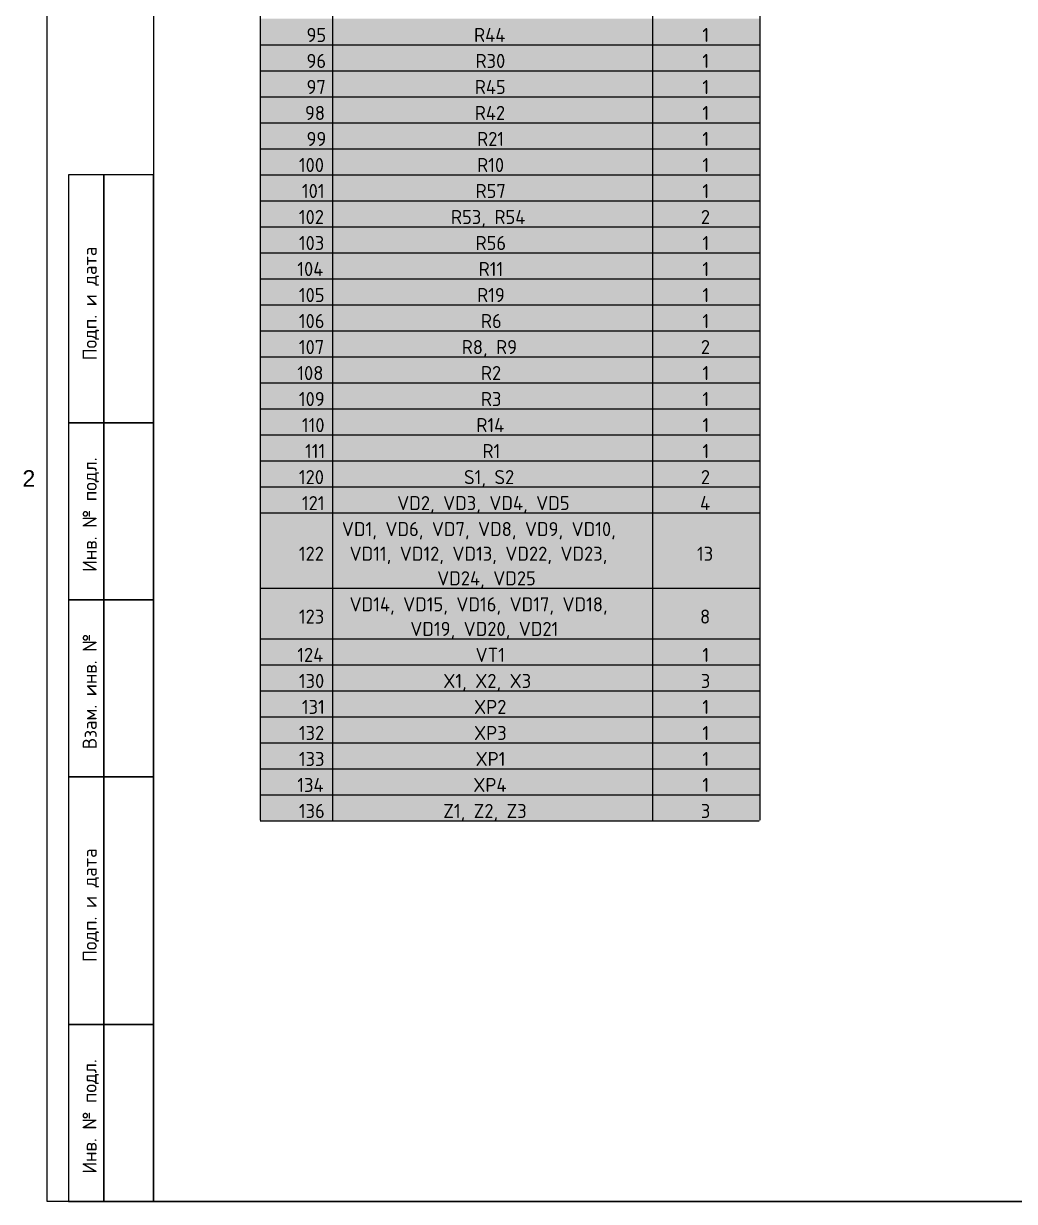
# Model space of a CAD drawing. Header units: inches. Extents: x 0 to 594, y -420 to 0.
# Drawn here: x 1.7 to 141.6, y -415 to -248.6 of the extents above; entities that cross this region are included whole.
import ezdxf

# ---------------------------------------------------------------- set-up
doc = ezdxf.new("R2010")
doc.units = ezdxf.units.IN
doc.header["$MEASUREMENT"] = 0
doc.styles.add('Arial0', font='arial.ttf', dxfattribs={"height": 3.644212})
doc.styles.add('GOST type B0', font='', dxfattribs={"height": 3.175})
doc.styles.get('GOST type B0').set_extended_font_data('GOST type B')

msp = doc.modelspace()

# ---------------------------------------------------------------- linework, layer by layer
at = {"color": 18, "true_color": 0x000000}
for p, q in [((5, -415), (5, -5)), ((20, -5), (20, -415)), ((35.1, -28.31), (35.1, -361.14)), ((45.3, -28.31), (45.3, -361.14)), ((90.5, -28.31), (90.5, -361.14)), ((105.7, -28.31), (105.7, -361.14)), ((35.1, -251.62), (105.6, -251.62)), ((35.1, -255.29), (105.6, -255.29)), ((35.1, -258.97), (105.6, -258.97)), ((35.1, -262.64), (105.6, -262.64)), ((35.1, -266.31), (105.6, -266.31)), ((13, -270), (8, -270)), ((8, -270), (8, -305)), ((13, -305), (13, -270)), ((20, -270), (13, -270)), ((13, -270), (13, -305)), ((20, -305), (20, -270)), ((35.1, -269.99), (105.6, -269.99)), ((35.1, -273.66), (105.6, -273.66)), ((35.1, -277.34), (105.6, -277.34)), ((35.1, -281.01), (105.6, -281.01)), ((35.1, -284.68), (105.6, -284.68)), ((35.1, -288.36), (105.6, -288.36)), ((35.1, -292.03), (105.6, -292.03)), ((35.1, -295.71), (105.6, -295.71)), ((35.1, -299.38), (105.6, -299.38)), ((35.1, -303.05), (105.6, -303.05)), ((13, -305), (8, -305)), ((8, -305), (8, -330)), ((8, -305), (13, -305)), ((20, -305), (13, -305)), ((13, -305), (13, -330)), ((13, -330), (13, -305)), ((13, -305), (20, -305)), ((20, -330), (20, -305)), ((35.1, -306.73), (105.6, -306.73)), ((35.1, -310.4), (105.6, -310.4)), ((35.1, -314.08), (105.6, -314.08)), ((35.1, -317.75), (105.6, -317.75)), ((35.1, -328.37), (105.6, -328.37)), ((13, -330), (8, -330)), ((8, -330), (8, -355)), ((8, -330), (13, -330)), ((13, -355), (13, -330)), ((20, -330), (13, -330)), ((13, -330), (13, -355)), ((13, -330), (20, -330)), ((20, -355), (20, -330)), ((35.1, -335.52), (105.6, -335.52)), ((35.1, -339.19), (105.6, -339.19)), ((35.1, -342.87), (105.6, -342.87)), ((35.1, -346.54), (105.6, -346.54)), ((35.1, -350.22), (105.6, -350.22)), ((35.1, -353.89), (105.6, -353.89)), ((13, -355), (8, -355)), ((8, -355), (8, -390)), ((8, -355), (13, -355)), ((20, -355), (13, -355)), ((13, -355), (13, -390)), ((13, -390), (13, -355)), ((13, -355), (20, -355)), ((20, -390), (20, -355)), ((35.1, -357.56), (105.6, -357.56)), ((35.1, -361.24), (105.6, -361.24)), ((13, -390), (8, -390)), ((8, -390), (8, -415)), ((8, -390), (13, -390)), ((20, -390), (13, -390)), ((13, -390), (13, -415)), ((13, -415), (13, -390)), ((13, -390), (20, -390)), ((20, -415), (20, -390)), ((589, -415), (5, -415)), ((8, -415), (13, -415)), ((13, -415), (20, -415)), ((20, -415), (589, -415))]:
    msp.add_line(p, q, dxfattribs=at)
at = {"color": 7, "true_color": 0xffffff}
for p, q in [((20, -5), (20, -415)), ((13, -270), (8, -270)), ((8, -270), (8, -305)), ((13, -305), (13, -270)), ((20, -270), (13, -270)), ((13, -270), (13, -305)), ((20, -305), (20, -270)), ((13, -305), (8, -305)), ((8, -305), (8, -330)), ((8, -305), (13, -305)), ((20, -305), (13, -305)), ((13, -305), (13, -330)), ((13, -330), (13, -305)), ((13, -305), (20, -305)), ((20, -330), (20, -305)), ((13, -330), (8, -330)), ((8, -330), (8, -355)), ((8, -330), (13, -330)), ((13, -355), (13, -330)), ((20, -330), (13, -330)), ((13, -330), (13, -355)), ((13, -330), (20, -330)), ((20, -355), (20, -330)), ((13, -355), (8, -355)), ((8, -355), (8, -390)), ((8, -355), (13, -355)), ((20, -355), (13, -355)), ((13, -355), (13, -390)), ((13, -390), (13, -355)), ((13, -355), (20, -355)), ((20, -390), (20, -355)), ((13, -390), (8, -390)), ((8, -390), (8, -415)), ((8, -390), (13, -390)), ((20, -390), (13, -390)), ((13, -390), (13, -415)), ((13, -415), (13, -390)), ((13, -390), (20, -390)), ((20, -415), (20, -390)), ((8, -415), (13, -415)), ((13, -415), (20, -415)), ((20, -415), (589, -415))]:
    msp.add_line(p, q, dxfattribs=at)
for points in [[(35.1, -247.94), (105.7, -247.94), (35.1, -251.62), (105.7, -251.62)], [(35.1, -251.62), (105.7, -251.62), (35.1, -255.29), (105.7, -255.29)], [(35.1, -255.29), (105.7, -255.29), (35.1, -258.97), (105.7, -258.97)], [(35.1, -258.97), (105.7, -258.97), (35.1, -262.64), (105.7, -262.64)], [(35.1, -262.64), (105.7, -262.64), (35.1, -266.31), (105.7, -266.31)], [(35.1, -266.31), (105.7, -266.31), (35.1, -269.99), (105.7, -269.99)], [(35.1, -269.99), (105.7, -269.99), (35.1, -273.66), (105.7, -273.66)], [(35.1, -273.66), (105.7, -273.66), (35.1, -277.34), (105.7, -277.34)], [(35.1, -277.34), (105.7, -277.34), (35.1, -281.01), (105.7, -281.01)], [(35.1, -281.01), (105.7, -281.01), (35.1, -284.68), (105.7, -284.68)], [(35.1, -284.68), (105.7, -284.68), (35.1, -288.36), (105.7, -288.36)], [(35.1, -288.36), (105.7, -288.36), (35.1, -292.03), (105.7, -292.03)], [(35.1, -292.03), (105.7, -292.03), (35.1, -295.71), (105.7, -295.71)], [(35.1, -295.71), (105.7, -295.71), (35.1, -299.38), (105.7, -299.38)], [(35.1, -299.38), (105.7, -299.38), (35.1, -303.05), (105.7, -303.05)], [(35.1, -303.05), (105.7, -303.05), (35.1, -306.73), (105.7, -306.73)], [(35.1, -306.73), (105.7, -306.73), (35.1, -310.4), (105.7, -310.4)], [(35.1, -310.4), (105.7, -310.4), (35.1, -314.08), (105.7, -314.08)], [(35.1, -314.08), (105.7, -314.08), (35.1, -317.75), (105.7, -317.75)], [(35.1, -317.75), (105.7, -317.75), (35.1, -328.37), (105.7, -328.37)], [(35.1, -328.37), (105.7, -328.37), (35.1, -335.52), (105.7, -335.52)], [(35.1, -335.52), (105.7, -335.52), (35.1, -339.19), (105.7, -339.19)], [(35.1, -339.19), (105.7, -339.19), (35.1, -342.87), (105.7, -342.87)], [(35.1, -342.87), (105.7, -342.87), (35.1, -346.54), (105.7, -346.54)], [(35.1, -346.54), (105.7, -346.54), (35.1, -350.22), (105.7, -350.22)], [(35.1, -350.22), (105.7, -350.22), (35.1, -353.89), (105.7, -353.89)], [(35.1, -353.89), (105.7, -353.89), (35.1, -357.56), (105.7, -357.56)], [(35.1, -357.56), (105.7, -357.56), (35.1, -361.24), (105.7, -361.24)]]:
    msp.add_solid(points, dxfattribs=at)

# ---------------------------------------------------------------- texts
at = {"color": 18, "true_color": 0x000000}
for s, height, style, p in [('95', 1.988, 'GOST type B0', (41.63, -251.22)), ('R44', 1.988, 'GOST type B0', (65.3, -251.22)), ('1', 1.99, 'GOST type B0', (97.56, -251.22)), ('R30', 1.988, 'GOST type B0', (65.51, -254.89)), ('96', 1.988, 'GOST type B0', (41.63, -254.89)), ('1', 1.99, 'GOST type B0', (97.56, -254.89)), ('97', 1.988, 'GOST type B0', (41.63, -258.57)), ('R45', 1.988, 'GOST type B0', (65.4, -258.57)), ('1', 1.99, 'GOST type B0', (97.56, -258.57)), ('98', 1.988, 'GOST type B0', (41.41, -262.24)), ('R42', 1.988, 'GOST type B0', (65.4, -262.24)), ('1', 1.99, 'GOST type B0', (97.56, -262.24)), ('99', 1.988, 'GOST type B0', (41.63, -265.91)), ('R21', 1.988, 'GOST type B0', (65.73, -265.91)), ('1', 1.99, 'GOST type B0', (97.56, -265.91)), ('100', 1.988, 'GOST type B0', (40.55, -269.59)), ('R10', 1.988, 'GOST type B0', (65.73, -269.59)), ('1', 1.99, 'GOST type B0', (97.56, -269.59)), ('101', 1.988, 'GOST type B0', (40.98, -273.26)), ('R57', 1.988, 'GOST type B0', (65.51, -273.26)), ('1', 1.99, 'GOST type B0', (97.56, -273.26)), ('102', 1.988, 'GOST type B0', (40.55, -276.94)), ('R53, R54', 1.988, 'GOST type B0', (62.04, -276.94)), ('2', 1.99, 'GOST type B0', (97.34, -276.94)), ('103', 1.988, 'GOST type B0', (40.55, -280.61)), ('R56', 1.988, 'GOST type B0', (65.51, -280.61)), ('1', 1.99, 'GOST type B0', (97.56, -280.61)), ('104', 1.988, 'GOST type B0', (40.33, -284.28)), ('R11', 1.988, 'GOST type B0', (65.95, -284.28)), ('1', 1.99, 'GOST type B0', (97.56, -284.28)), ('105', 1.988, 'GOST type B0', (40.55, -287.96)), ('R19', 1.988, 'GOST type B0', (65.73, -287.96)), ('1', 1.99, 'GOST type B0', (97.56, -287.96)), ('106', 1.988, 'GOST type B0', (40.55, -291.63)), ('R6', 1.988, 'GOST type B0', (66.27, -291.63)), ('1', 1.99, 'GOST type B0', (97.56, -291.63)), ('107', 1.988, 'GOST type B0', (40.55, -295.31)), ('R8, R9', 1.988, 'GOST type B0', (63.56, -295.31)), ('2', 1.99, 'GOST type B0', (97.34, -295.31)), ('108', 1.988, 'GOST type B0', (40.33, -298.98)), ('R2', 1.988, 'GOST type B0', (66.27, -298.98)), ('1', 1.99, 'GOST type B0', (97.56, -298.98)), ('109', 1.988, 'GOST type B0', (40.55, -302.65)), ('R3', 1.988, 'GOST type B0', (66.27, -302.65)), ('1', 1.99, 'GOST type B0', (97.56, -302.65)), ('110', 1.988, 'GOST type B0', (40.98, -306.33)), ('R14', 1.988, 'GOST type B0', (65.62, -306.33)), ('1', 1.99, 'GOST type B0', (97.56, -306.33)), ('111', 1.988, 'GOST type B0', (41.42, -310)), ('R1', 1.988, 'GOST type B0', (66.49, -310)), ('1', 1.99, 'GOST type B0', (97.56, -310)), ('2', 2.34, 'Arial0', (1.49, -314.05)), ('120', 1.988, 'GOST type B0', (40.55, -313.68)), ('S1, S2', 1.988, 'GOST type B0', (63.88, -313.68)), ('2', 1.99, 'GOST type B0', (97.34, -313.68)), ('121', 1.988, 'GOST type B0', (40.98, -317.35)), ('VD2, VD3, VD4, VD5', 1.9877, 'GOST type B0', (54.44, -317.35)), ('4', 1.99, 'GOST type B0', (97.23, -317.35)), ('VD1, VD6, VD7, VD8, VD9, VD10, ', 1.9877, 'GOST type B0', (46.63, -321.02)), ('122', 1.988, 'GOST type B0', (40.55, -324.5)), ('VD11, VD12, VD13, VD22, VD23, ', 1.9877, 'GOST type B0', (47.71, -324.5)), ('13', 1.988, 'GOST type B0', (96.8, -324.5)), ('VD24, VD25', 1.988, 'GOST type B0', (60.09, -327.97)), ('VD14, VD15, VD16, VD17, VD18, ', 1.9877, 'GOST type B0', (47.71, -331.65)), ('123', 1.988, 'GOST type B0', (40.55, -333.38)), ('8', 1.99, 'GOST type B0', (97.23, -333.38)), ('VD19, VD20, VD21', 1.9877, 'GOST type B0', (56.29, -335.12)), ('124', 1.988, 'GOST type B0', (40.33, -338.79)), ('VT1', 1.988, 'GOST type B0', (65.51, -338.79)), ('1', 1.99, 'GOST type B0', (97.56, -338.79)), ('130', 1.988, 'GOST type B0', (40.55, -342.47)), ('X1, X2, X3', 1.988, 'GOST type B0', (60.95, -342.47)), ('3', 1.99, 'GOST type B0', (97.34, -342.47)), ('131', 1.988, 'GOST type B0', (40.98, -346.14)), ('XP2', 1.988, 'GOST type B0', (65.3, -346.14)), ('1', 1.99, 'GOST type B0', (97.56, -346.14)), ('132', 1.988, 'GOST type B0', (40.55, -349.82)), ('XP3', 1.988, 'GOST type B0', (65.3, -349.82)), ('1', 1.99, 'GOST type B0', (97.56, -349.82)), ('133', 1.988, 'GOST type B0', (40.55, -353.49)), ('XP1', 1.988, 'GOST type B0', (65.51, -353.49)), ('1', 1.99, 'GOST type B0', (97.56, -353.49)), ('134', 1.988, 'GOST type B0', (40.33, -357.16)), ('XP4', 1.988, 'GOST type B0', (65.19, -357.16)), ('1', 1.99, 'GOST type B0', (97.56, -357.16)), ('136', 1.988, 'GOST type B0', (40.55, -360.84)), ('Z1, Z2, Z3', 1.988, 'GOST type B0', (60.95, -360.84)), ('3', 1.99, 'GOST type B0', (97.34, -360.84))]:
    msp.add_text(s, height=height, dxfattribs=dict(at, style=style)).set_placement(p)
at = {"color": 18, "true_color": 0x000000, "style": 'GOST type B0'}
for s, p in [('Подп. и дата', (11.99, -296.18)), ('Инв. № подл.', (11.99, -326.07)), ('Взам. инв. №', (11.99, -351.12)), ('Подп. и дата', (11.99, -381.18)), ('Инв. № подл.', (11.97, -411.07))]:
    msp.add_text(s, height=1.9877, rotation=90, dxfattribs=at).set_placement(p)

doc.saveas('drawing.dxf')
